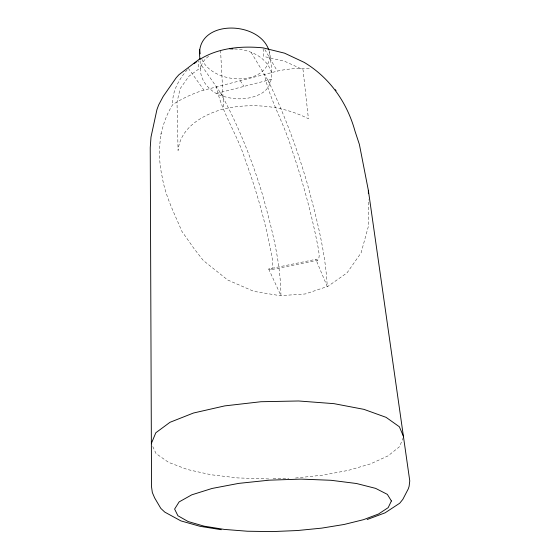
<?xml version="1.0" encoding="UTF-8"?>
<svg xmlns="http://www.w3.org/2000/svg" width="560" height="560" viewBox="0 0 560 560"><rect width="100%" height="100%" fill="white"/><g stroke="black" fill="none" stroke-linecap="round" stroke-linejoin="round"><path stroke-width="0.42" stroke-dasharray="2.8 2.1" d="M309.26 68.376L304.185 68.278A134.568 126.56 -46.5 0 0 279.062 70.686L202.258 90.58A129.381 120.113 -54.9 0 0 175.56 102.802L172.795 104.531C159.124 125.979 156.772 152.432 162.183 176.883L162.246 177.205C165.389 196.294 174.517 213.633 181.881 231.329L193.963 248.5L203.294 260.477L227.759 280.028L253.806 291.347L280.07 295.673L305.242 293.972L328.013 286.272L347.081 272.811L361.067 252.917L368.564 225.715L368.459 199.773M268.919 50.267L269.752 52.465C271.117 67.753 276.738 86.961 258.804 94.773C248.199 99.715 235.97 99.883 224.826 96.747C207.151 93.261 189.784 69.3 209.013 56.042M403.319 437.563L399.525 446.691L388.087 455.854L370.594 463.855L348.369 470.365L322.714 475.16L294.889 478.086M161.07 133.21L160.839 134.435M187.229 69.72C179.137 79.338 171.731 91.532 172.795 104.531M317.723 260.211L315.847 259.35L268.66 268.982L270.858 269.759L317.723 260.211C320.425 257.166 318.612 252.252 318.332 248.591C311.892 214.858 302.883 181.636 291.697 149.17C284.277 123.641 269.913 100.506 264.397 74.41M270.858 269.759C274.078 267.029 272.454 261.807 272.174 258.139C266.168 224.749 257.033 191.954 245.294 160.132C237.671 134.918 221.732 112.77 216.391 86.842M263.109 48.72L263.76 56.455L284.704 61.306L303.023 69.65L308.42 118.748C282.415 105.511 252.035 102.613 223.685 108.92C203.329 114.485 180.348 127.225 178.066 150.493L177.002 102.109L180.187 88.606L188.951 76.209L198.534 69.181L198.212 60.606M216.671 93.422L271.649 79.289M268.751 478.947L237.734 477.925L211.015 474.747L187.439 469.511L168.567 462.357L156.023 453.53L151.725 444.234M273.105 478.8L288.792 478.289M234.605 49.007C249.746 49.329 267.141 57.169 271.537 72.8M188.286 68.25L203.931 90.069M201.663 65.59L222.635 95.851M240.233 80.668L243.95 86.408M251.153 52.416L270.011 83.727M264.852 49.567L277.291 71.071M220.304 92.491C238.077 124.831 251.832 159.271 262.486 194.572C271.516 227.542 280.672 261.226 280.924 295.617L268.66 268.982M201.88 59.269C213.073 85.232 271.67 87.766 269.752 52.465M267.918 80.248C284.263 113.673 297.157 148.708 307.531 184.422C316.477 217.875 325.535 251.811 327.229 286.538L315.847 259.35M220.549 50.274L223.685 108.92M200.088 60.837L200.459 70.252"/><path stroke-width="0.84" d="M200.025 59.122C193.235 19.509 257.845 19.446 268.639 49.532M151.361 443.457L155.82 432.768L169.988 422.296L193.487 413.014L224.728 405.895L260.953 401.73L298.62 400.981L334.019 403.662L363.923 409.353L386.078 417.34L399.364 426.769L403.634 436.8M194.131 63.637L196.854 61.614M200.06 59.234C218.708 47.719 241.612 45.773 263.039 47.859L284.585 53.172L304.178 62.37C329.791 77.714 347.116 102.564 355.012 131.173L359.387 144.424L368.347 190.295L409.766 480.886L409.115 486.346L408.247 488.929L402.836 499.359L399.721 503.223L385.063 512.841L367.129 519.54M199.787 58.828L178.899 74.746L176.155 77.812L163.163 96.474L158.662 104.951L156.947 109.557L150.997 137.06L150.234 147.658L151.529 486.78L152.334 492.534L154.651 497.924L160.797 508.368L164.787 512.12L180.894 520.891L200.025 526.309L221.27 529.718M229.768 48.818L232.995 48.944M336.056 90.734L335.321 89.691M199.661 49.707L200.172 53.893M368.347 190.295L368.396 193.69M391.398 500.955L388.192 507.633L378.539 513.996L363.482 519.687L344.141 524.468L321.699 528.129L297.304 530.544L272.118 531.594L247.338 531.223L224.196 529.403L204.001 526.141L188.118 521.535L177.912 515.746L174.608 509.068L179.109 501.921L191.751 494.837L212.079 488.453L238.693 483.385L269.318 480.165L301.091 479.108L331.03 480.291L356.51 483.511L375.634 488.376L387.338 494.368L391.398 500.955"/></g></svg>
